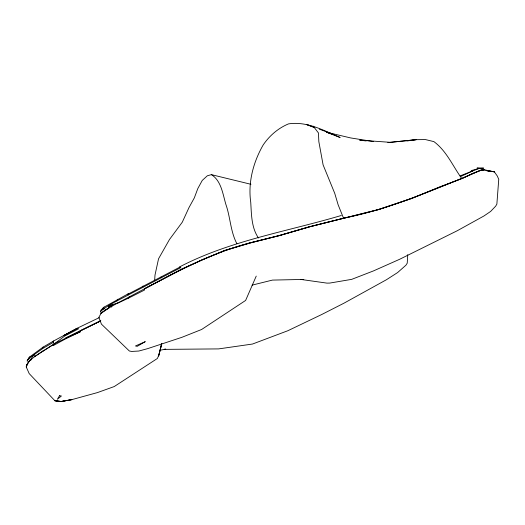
<?xml version="1.0" encoding="UTF-8"?>
<svg xmlns="http://www.w3.org/2000/svg" width="525" height="525" viewBox="0 0 525 525"><rect width="100%" height="100%" fill="white"/><g stroke="black" fill="none" stroke-linecap="round" stroke-linejoin="round"><path stroke-width="0.79" d="M407.735 254.677L407.236 263.163L405.923 265.217L397.602 272.567L386.4 279.753L344.006 303.168L321.694 314.521L287.864 330.724L252.505 344.039L218.59 348.902L164.318 349.374M154.685 279.786L155.006 275.034L158.557 258.753L169.463 239.531L182.28 222.193L189 207.559L194.322 197.886L197.833 188.527L202.256 180.416L207.336 175.79L211.385 174.641L250.957 184.295M111.635 307.125L111.733 306.003L108.741 307.296M100.649 311.325L100.866 310.229L104.127 307.105L128.415 293.672L128.034 294.144L128.29 294.945C118.998 300.129 108.773 304.447 100.649 311.325L101.148 313.13L98.857 317.402L101.45 324.148L129.36 351.002L131.65 351.442L138.81 351.035L147.486 348.692L181.893 337.319L201.613 329.49L245.621 300.438L256.239 276.104M102.828 309.12L103.038 308.031L104.127 307.105M161.72 343.606L159.023 354.651L157.375 358.483L114.233 386.558L97.453 392.588L71.767 399.65L61.169 401.487L54.895 400.746L29.19 373.59L26.25 366.968L26.814 364.777L33.922 354.815L42.643 348.567L53.327 342.346L53.13 341.519L53.648 340.974L77.162 328.263L99.278 317.625M161.7 343.494L158.602 356.022L161.779 343.606M116.753 300.937L117.692 299.243M29.827 356.836L28.704 359.021L27.392 360.111L27.195 361.207L28.711 357.788L29.827 356.836L43.162 347.064L53.648 340.974M26.873 365.19L26.25 366.968L27.976 362.867M29.262 360.951L26.814 364.777M77.162 328.263L64.024 335.429L77.766 328.263L78.527 328.821L64.792 335.987L54.259 343.862L53.169 345.64L65.566 338.881L80.423 331.728L65.828 338.133M100.905 313.478L108.97 307.906L117.672 303.004L181.775 269.115L202.657 259.599L224.759 250.353L250.005 242.865L279.064 235.548L309.632 226.721L378.262 209.587L411.114 198.509L462.092 178.316L480.939 170.107L484.404 169.798L494.347 171.832L497.287 176L498.75 179.314L496.867 204.1L495.679 206.141L490.652 211.418L483.919 215.992L457.255 230.738L399.558 259.324L373.472 270.913L351.724 279.346L329.766 283.073L326.99 283.126L301.015 279.457L303.758 279.425L272.423 280.094L252.079 285.134M29.052 361.259L34.328 356.823L54.259 343.862L100.308 321.064M117.482 303.299L128.428 298.174L129.439 296.868M103.097 311.679L109.272 307.565L108.544 305.904L117.672 303.004M108.97 307.906L109.272 307.565M34.328 356.823L43.194 350.772M43.162 347.064L42.446 347.747L42.643 348.567M101.148 313.13L103.399 311.312M28.343 358.883L33.922 354.815L34.657 356.468M42.945 351.1L54.068 344.17M128.034 294.144L179.97 267.074L180.81 267.606L128.29 294.945M144.441 288.973C178.297 270.834 212.645 252.696 250.005 242.865L279.497 235.574L309.894 226.774L343.855 218.131C384.917 210.157 423.491 193.902 462.092 178.316L480.939 170.107L484.824 169.91M65.907 337.916L100.813 320.624M128.428 298.174L144.513 290.049L144.421 288.717L181.775 269.115L202.657 259.599L225.002 250.517L250.307 243.003L279.497 235.574L309.632 226.721L378.676 209.606L411.587 198.568L439.766 186.874L462.577 178.362L473.32 173.119L481.491 170.152L484.404 169.798M108.531 307.04L112.836 304.874L108.406 306.83M179.432 266.995C230.022 240.562 287.09 231.577 341.329 215.473M100.275 321.097L80.095 330.842M104.147 310.36L107.139 309.067M102.185 309.159L104.081 308.634M29.912 360.124L31.5 359.71M160.237 350.201L165.736 349.164L164.227 349.276M406.901 140.989L409.231 140.661M410.786 140.438L416.22 139.663L425.493 139.584L433.906 141.619C446.736 151.148 452.786 166.123 461.888 178.697M388.211 142.557L416.22 139.663L387.883 142.577M390.436 142.334L359.71 140.155L366.142 140.956M486.006 170.54L494.347 171.832L486.006 170.54L488.906 170.999M373.321 141.533L350.687 137.937L326.872 132.326M326.635 132.267L340.128 137.491C323.761 130.482 306.994 121.085 288.507 123.88C278.165 128.192 269.535 135.647 263.235 144.861C253.326 162.041 247.866 182.378 250.733 202.204C251.482 214.285 251.337 227.673 258.477 237.996M328.414 132.904L333.132 134.236L319.377 129.196M314.797 127.516L306.39 124.438L314.639 127.627M211.385 174.641C221.287 180.692 222.817 194.171 225.881 204.422C230.429 217.363 230.403 231.394 236.887 243.712M313.215 126.144L318.445 132.943L318.839 141.625L323.098 164.87L334.747 193.371L338.146 204.822L343.586 218.341M53.327 342.346L54.259 343.862M161.057 276.997L161.313 277.797M142.99 286.013L143.246 286.814M59.574 395.706L57.356 399.262L61.412 396.001L59.574 395.706M145.156 341.709L137.196 346.329L135.45 345.975L145.156 341.709M472.185 171.189L460.668 176.538L460.097 175.882L479.443 168.302L483.669 168.144L477.035 168.059L479.443 168.302L471.253 170.618L472.185 171.189M71.767 399.65L61.169 401.487L54.895 400.746L61.169 401.487L71.767 399.65"/></g></svg>
